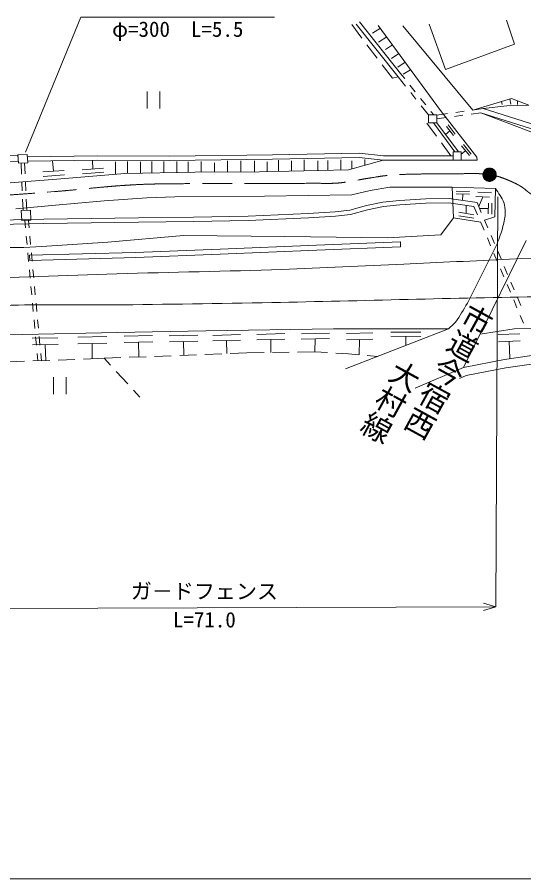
# Model space of a CAD drawing. Units: millimetres, scale not verified. Extents: x 40000 to 680000, y 20000 to 380000.
# Drawn here: x 179116 to 239332, y 205000 to 307360 of the extents above; entities that cross this region are included whole.
import ezdxf
from ezdxf.enums import TextEntityAlignment as Align

# ---------------------------------------------------------------- set-up
doc = ezdxf.new("R2010")
doc.units = ezdxf.units.MM
doc.header["$LTSCALE"] = 1000
doc.linetypes.add('CHAIN', pattern=[18.5, 12, -1.5, 3.5, -1.5])
for name, color, linetype, lineweight in [('M-BGD', 7, 'Continuous', 13), ('M-BMK', 2, 'CHAIN', 13), ('M-BMK-SRVR', 3, 'Continuous', 13), ('M-STR-HTXT', 7, 'Continuous', 13), ('M-TTL-BAND', 7, 'Continuous', 13)]:
    doc.layers.add(name, color=color, linetype=linetype, lineweight=lineweight)
doc.layers.add('M-BGD-HTXT', color=7, linetype='Continuous')
doc.styles.add('@ＭＳ ゴシック', font='')
doc.styles.add('ＭＳ ゴシック', font='')
doc.styles.get('@ＭＳ ゴシック').set_extended_font_data('@MS Gothic')
doc.styles.get('ＭＳ ゴシック').set_extended_font_data('MS Gothic')

# ---------------------------------------------------------------- blocks, each defined once
blk = doc.blocks.new('田')
at = {"color": 7, "linetype": 'Continuous', "lineweight": 13}
for p, q in [((-0.75, 1), (-0.75, -1)), ((0.75, -1), (0.75, 1))]:
    blk.add_line(p, q, dxfattribs=at)

msp = doc.modelspace()

# ---------------------------------------------------------------- linework, layer by layer
at = {"layer": 'M-BGD'}
for p, q in [((220087, 304889), (218881, 306477)), ((224392, 300282), (219414, 306518)), ((224853, 300475), (219789, 306817)), ((229419, 296261), (222039, 306397)), ((233271, 296328), (224964, 306325)), ((228082, 306549), (230046, 301152)), ((238247, 304146), (237293, 307025)), ((221334, 305451), (222293, 306048)), ((221901, 302499), (220692, 304092)), ((222046, 304409), (223034, 305031)), ((222894, 303519), (223715, 304095)), ((230046, 301152), (238247, 304146)), ((223623, 302459), (224474, 303053)), ((224360, 301408), (225226, 302020)), ((223712, 300114), (222506, 301703)), ((225004, 300603), (225877, 301126)), ((224392, 300282), (223712, 300114)), ((225265, 299188), (224392, 300282)), ((225179, 300066), (224853, 300475)), ((226427, 298503), (225803, 299285)), ((226513, 297625), (225889, 298407)), ((227674, 296940), (227050, 297722)), ((228010, 295750), (227137, 296844)), ((237892, 297719), (233271, 296328)), ((236748, 296973), (236667, 297350)), ((237320, 296816), (239939, 296930)), ((237791, 297037), (237689, 297657)), ((239939, 296930), (237892, 297719)), ((238602, 296986), (238604, 297444)), ((228624, 295750), (228298, 296159)), ((230271, 295909), (228990, 295730)), ((233756, 290749), (229419, 296261)), ((232252, 296185), (231261, 296047)), ((234208, 296004), (233085, 295847)), ((234523, 296503), (233242, 296324)), ((244153, 292858), (234208, 296004)), ((243903, 292338), (234208, 296004)), ((234523, 296503), (237320, 296816)), ((245070, 293166), (234523, 296503)), ((228010, 295750), (228010, 294800)), ((228010, 295750), (228990, 295750)), ((228010, 294800), (228990, 294800)), ((231155, 291351), (228591, 294800)), ((228990, 295750), (228990, 294800)), ((230114, 295432), (228990, 295275)), ((231554, 291351), (228990, 294800)), ((232094, 295709), (231104, 295571)), ((228950, 293239), (227819, 294784)), ((230549, 293844), (230024, 293409)), ((230136, 294395), (230962, 293293)), ((230361, 294581), (231188, 293480)), ((230671, 290888), (229541, 292432)), ((231937, 292065), (232871, 290916)), ((232163, 292237), (233097, 291088)), ((170848, 291090), (179268, 290884)), ((179208, 290995), (180307, 291052)), ((179208, 290995), (179259, 290016)), ((180307, 291052), (180358, 290073)), ((180321, 290775), (188670, 290896)), ((188670, 290896), (197224, 290867)), ((197224, 290867), (209461, 291010)), ((209461, 291010), (219771, 291211)), ((219771, 291211), (222656, 290905)), ((222656, 290905), (230925, 290887)), ((230925, 290367), (230925, 291351)), ((230925, 291351), (231875, 291351)), ((232404, 291491), (231875, 291090)), ((231875, 290367), (231875, 291351)), ((233790, 290393), (233756, 290749)), ((170829, 290390), (179250, 290184)), ((179259, 290016), (180358, 290073)), ((179625, 288725), (179568, 290032)), ((180055, 288744), (179997, 290054)), ((180348, 290255), (188673, 290376)), ((183420, 289069), (183315, 290298)), ((188113, 289320), (188063, 290367)), ((188673, 290376), (197226, 290347)), ((190793, 288705), (190793, 290164)), ((192235, 288803), (192235, 290231)), ((193778, 288835), (193778, 290188)), ((195125, 288862), (195125, 290206)), ((196549, 288892), (196549, 290222)), ((197226, 290347), (209469, 290490)), ((198074, 288923), (198074, 290231)), ((199439, 288951), (199439, 290197)), ((200973, 288971), (200973, 290239)), ((202559, 288976), (202559, 290078)), ((204094, 288982), (204094, 290317)), ((205686, 288988), (205686, 290283)), ((207305, 288994), (207305, 290299)), ((208813, 289016), (208813, 290197)), ((209469, 290490), (219748, 290690)), ((210178, 289045), (210178, 290375)), ((211704, 289078), (211704, 290317)), ((213219, 289111), (213219, 290403)), ((214840, 289146), (214840, 290290)), ((216044, 289172), (216044, 290353)), ((217568, 289205), (217568, 290401)), ((218511, 289225), (222628, 290385)), ((218911, 289338), (218911, 290284)), ((219748, 290690), (222628, 290385)), ((220432, 289767), (220432, 290468)), ((222628, 290385), (230925, 290367)), ((230925, 290367), (231875, 290367)), ((231875, 290367), (233790, 290393)), ((184686, 289158), (182154, 288979)), ((183841, 288138), (191908, 288796)), ((189379, 289419), (186847, 289221)), ((189400, 288970), (186868, 288772)), ((191908, 288796), (200261, 288968)), ((200261, 288968), (207927, 288996)), ((207927, 288996), (218511, 289225)), ((177262, 287595), (183841, 288138)), ((179713, 286727), (179669, 287726)), ((180143, 286746), (180099, 287745)), ((184731, 288631), (182198, 288452)), ((218878, 286240), (221071, 286754)), ((221071, 286754), (223397, 287174)), ((223397, 287174), (230834, 287151)), ((235970, 287011), (230834, 287151)), ((230834, 287151), (230986, 283509)), ((231306, 286676), (232881, 286644)), ((235892, 283632), (235970, 287011)), ((179814, 284421), (179757, 285728)), ((180244, 284436), (180187, 285747)), ((189452, 285534), (194506, 285896)), ((194506, 285896), (197862, 286011)), ((197862, 286011), (208522, 286087)), ((208522, 286087), (218878, 286240)), ((224571, 285600), (222587, 285386)), ((227683, 285773), (224571, 285600)), ((230455, 285831), (227683, 285773)), ((233777, 285356), (230455, 285831)), ((231298, 286358), (232873, 286326)), ((232085, 286342), (232067, 285601)), ((233648, 286059), (235277, 286001)), ((233851, 286562), (235479, 286504)), ((234462, 286030), (233990, 284857)), ((178944, 284580), (183655, 285038)), ((183655, 285038), (189452, 285534)), ((220622, 284977), (218641, 284449)), ((222587, 285386), (220622, 284977)), ((222668, 284871), (220742, 284471)), ((224613, 285081), (222668, 284871)), ((227702, 285253), (224613, 285081)), ((230423, 285310), (227702, 285253)), ((233413, 284883), (230423, 285310)), ((232488, 284041), (232480, 285016)), ((233833, 283895), (233413, 284883)), ((234281, 284170), (233777, 285356)), ((235110, 284618), (234091, 284618)), ((235121, 285253), (235100, 283982)), ((235545, 285253), (235524, 283981)), ((179602, 284414), (180701, 284452)), ((179602, 284414), (179644, 283193)), ((180701, 284452), (180744, 283232)), ((200080, 283599), (193541, 283523)), ((206555, 283732), (200080, 283599)), ((213697, 284056), (206555, 283732)), ((216920, 284245), (213697, 284056)), ((216966, 283727), (213724, 283537)), ((218641, 284449), (216920, 284245)), ((218739, 283937), (216966, 283727)), ((220742, 284471), (218739, 283937)), ((233382, 283897), (231594, 284184)), ((233385, 283479), (231597, 283766)), ((234670, 283255), (235892, 283632)), ((182282, 283365), (166204, 283010)), ((182291, 282845), (166382, 282494)), ((179644, 283193), (180744, 283232)), ((180093, 282341), (180012, 283206)), ((180523, 282356), (180443, 283221)), ((193541, 283523), (182282, 283365)), ((193547, 283003), (182291, 282845)), ((200088, 283079), (193547, 283003)), ((206572, 283212), (200088, 283079)), ((213724, 283537), (206572, 283212)), ((230986, 283509), (229488, 281518)), ((230986, 283509), (234212, 283003)), ((234615, 282054), (234224, 282975)), ((235063, 282329), (234672, 283249)), ((229488, 281518), (223137, 281137)), ((180278, 280349), (180186, 281345)), ((180709, 280365), (180616, 281361)), ((189897, 280641), (182031, 280126)), ((198865, 281413), (189897, 280641)), ((210923, 281327), (198865, 281413)), ((223137, 281137), (210923, 281327)), ((214693, 280293), (224669, 280665)), ((224691, 280065), (224669, 280665)), ((235396, 280213), (235005, 281134)), ((235844, 280488), (235453, 281408)), ((239617, 280815), (235574, 272615)), ((179920, 279996), (171911, 279967)), ((182031, 280126), (179920, 279996)), ((193186, 279406), (203221, 279806)), ((203221, 279806), (214693, 280293)), ((203246, 279207), (214717, 279693)), ((214717, 279693), (224691, 280065)), ((232629, 273376), (236174, 280435)), ((236626, 278647), (236235, 279567)), ((180464, 278358), (180371, 279354)), ((180584, 279072), (193186, 279406)), ((180600, 278473), (180584, 279072)), ((180600, 278473), (193206, 278806)), ((180894, 278374), (180801, 279369)), ((193206, 278806), (203246, 279207)), ((236178, 278372), (235787, 279293)), ((236959, 276531), (236568, 277452)), ((237407, 276806), (237017, 277727)), ((180649, 276367), (180556, 277362)), ((181079, 276382), (180987, 277378)), ((180834, 274375), (180742, 275371)), ((181265, 274391), (181172, 275387)), ((237741, 274690), (237350, 275611)), ((238189, 274965), (237798, 275886)), ((181020, 272384), (180927, 273379)), ((181450, 272399), (181357, 273395)), ((238522, 272849), (238131, 273770)), ((238970, 273124), (238580, 274045)), ((235574, 272615), (232179, 265749)), ((181205, 270392), (181112, 271388)), ((181635, 270408), (181543, 271404)), ((239304, 271008), (238913, 271929)), ((216703, 270348), (201542, 270091)), ((230377, 270320), (216703, 270348)), ((218133, 265571), (230377, 270320)), ((238189, 270324), (234140, 269713)), ((249355, 270550), (238189, 270324)), ((179787, 269648), (170561, 269548)), ((190987, 269891), (179787, 269648)), ((180881, 269233), (183946, 269269)), ((181390, 268401), (181298, 269397)), ((181821, 268417), (181728, 269412)), ((186325, 269344), (189773, 269434)), ((201542, 270091), (190987, 269891)), ((191828, 269463), (195205, 269535)), ((197196, 269504), (200573, 269594)), ((202360, 269565), (205647, 269672)), ((207609, 269684), (210914, 269792)), ((212900, 269762), (216240, 269834)), ((218276, 269802), (221401, 269874)), ((223527, 269483), (227107, 269447)), ((223529, 269959), (227109, 269923)), ((225317, 269465), (225311, 268355)), ((236291, 269667), (238865, 269763)), ((180918, 268431), (183983, 268467)), ((182450, 268449), (182536, 266577)), ((186319, 268564), (189767, 268654)), ((188043, 268609), (188029, 266788)), ((191841, 268712), (195217, 268784)), ((193529, 268748), (193558, 266997)), ((197209, 268799), (200585, 268889)), ((198897, 268844), (198926, 267200)), ((202369, 268897), (205656, 269004)), ((204012, 268951), (204034, 267392)), ((207616, 269020), (210920, 269127)), ((209268, 269073), (209282, 267522)), ((212879, 269102), (216219, 269173)), ((214549, 269137), (214501, 267596)), ((218251, 269026), (221376, 269098)), ((219813, 269062), (219755, 267251)), ((236317, 268813), (238891, 268909)), ((237604, 268861), (237664, 266868)), ((181564, 266540), (181483, 267405)), ((181994, 266556), (181914, 267421)), ((198428, 267181), (200427, 267256)), ((201426, 267294), (203424, 267369)), ((204424, 267407), (206405, 267481)), ((206405, 267481), (208453, 267510)), ((209453, 267525), (211453, 267553)), ((212453, 267567), (214501, 267596)), ((214501, 267596), (215989, 267510)), ((216988, 267453), (218477, 267367)), ((218477, 267367), (219715, 267254)), ((220711, 267164), (221949, 267051)), ((237026, 266703), (242003, 267418)), ((177986, 266402), (179985, 266479)), ((180984, 266518), (182982, 266594)), ((183982, 266633), (185980, 266709)), ((186980, 266748), (189452, 266843)), ((189452, 266843), (191433, 266917)), ((189452, 266843), (190216, 266010)), ((192432, 266955), (194431, 267030)), ((195430, 267068), (197429, 267143)), ((232179, 265749), (237026, 266703)), ((237193, 265717), (242135, 266426)), ((190892, 265274), (192245, 263800)), ((232179, 265749), (226430, 263280)), ((232477, 264788), (237193, 265717)), ((232477, 264788), (231675, 264444)), ((192921, 263064), (193685, 262232))]:
    msp.add_line(p, q, dxfattribs=at)
for points, knots in [([(236174, 280435), (236402, 281132), (236687, 281814), (236860, 282527), (236993, 283072), (237120, 283628), (237127, 284189), (237132, 284574), (237101, 284970), (236975, 285333), (236760, 285949), (236305, 286452), (235970, 287011)], [0, 0, 0, 0, 1, 1, 1, 2, 2, 2, 3, 3, 3, 4, 4, 4, 4]), ([(67533, 274794), (71303, 274876), (75073, 274978), (78844, 275040), (85871, 275154), (92899, 275184), (99926, 275268), (106410, 275347), (112894, 275435), (119378, 275526), (125786, 275616), (132193, 275726), (138601, 275812), (144942, 275897), (151283, 275950), (157624, 276041), (162538, 276111), (167452, 276165), (172365, 276284), (178561, 276434), (184754, 276699), (190949, 276880), (197485, 277070), (204024, 277164), (210558, 277395), (215394, 277566), (220227, 277821), (225061, 278038), (229250, 278227), (233439, 278415), (237627, 278612), (245460, 278981), (253292, 279365), (261124, 279753), (270078, 280197), (279030, 280672), (287984, 281112), (292790, 281348), (297595, 281581), (302402, 281798), (308580, 282078), (314759, 282338), (320938, 282592), (326923, 282838), (332908, 283123), (338895, 283300), (343249, 283429), (347606, 283476), (351961, 283558), (359148, 283693), (366335, 283807), (373522, 283944), (378865, 284045), (384206, 284177), (389549, 284266), (396113, 284375), (402679, 284434), (409244, 284523), (416395, 284620), (423547, 284709), (430698, 284824), (436276, 284913), (441854, 285047), (447432, 285124), (451966, 285186), (456501, 285171), (461034, 285253), (463900, 285304), (466764, 285405), (469629, 285481)], [0, 0, 0, 0, 1, 1, 1, 2, 2, 2, 3, 3, 3, 4, 4, 4, 5, 5, 5, 6, 6, 6, 7, 7, 7, 8, 8, 8, 9, 9, 9, 10, 10, 10, 11, 11, 11, 12, 12, 12, 13, 13, 13, 14, 14, 14, 15, 15, 15, 16, 16, 16, 17, 17, 17, 18, 18, 18, 19, 19, 19, 20, 20, 20, 21, 21, 21, 22, 22, 22, 23, 23, 23, 23]), ([(67238, 270976), (72974, 271091), (78711, 271203), (84447, 271321), (91212, 271460), (97976, 271639), (104742, 271750), (112136, 271871), (119532, 271892), (126926, 272008), (134908, 272133), (142888, 272343), (150869, 272480), (155743, 272563), (160619, 272574), (165493, 272693), (170088, 272806), (174679, 273083), (179274, 273166), (183011, 273234), (186750, 273155), (190488, 273186), (196791, 273238), (203094, 273353), (209396, 273466), (220181, 273661), (230963, 274014), (241749, 274153), (254106, 274313), (266464, 274352), (278822, 274325), (295024, 274289), (311226, 274074), (327427, 273885), (339463, 273745), (351498, 273506), (363534, 273370), (376363, 273225), (389193, 273149), (402023, 273048), (417379, 272928), (432735, 272823), (448091, 272710), (455338, 272657), (462586, 272604), (469833, 272551)], [0, 0, 0, 0, 1, 1, 1, 2, 2, 2, 3, 3, 3, 4, 4, 4, 5, 5, 5, 6, 6, 6, 7, 7, 7, 8, 8, 8, 9, 9, 9, 10, 10, 10, 11, 11, 11, 12, 12, 12, 13, 13, 13, 14, 14, 14, 15, 15, 15, 15]), ([(230377, 270320), (230653, 270593), (230961, 270836), (231205, 271138), (231761, 271826), (232155, 272630), (232629, 273376)], [0, 0, 0, 0, 1, 1, 1, 2, 2, 2, 2])]:
    msp.add_open_spline(points, degree=3, knots=knots, dxfattribs=at)
at = {"layer": 'M-BMK'}
for points, knots in [([(169204, 286005), (169421, 286008), (169638, 286011), (169855, 286015), (172110, 286056), (174366, 286062), (176620, 286165), (178938, 286270), (181251, 286459), (183564, 286643), (186091, 286845), (188610, 287144), (191137, 287332), (192174, 287409), (193212, 287471), (194251, 287512), (195268, 287551), (196286, 287560), (197304, 287571), (200706, 287610), (204109, 287589), (207511, 287601), (209786, 287610), (212061, 287615), (214336, 287631), (215304, 287638), (216275, 287581), (217240, 287661), (218457, 287763), (219653, 288049), (220861, 288230), (221699, 288355), (222533, 288513), (223376, 288589), (224699, 288708), (226029, 288709), (227357, 288739), (228804, 288771), (230251, 288764), (231697, 288769), (232516, 288772), (233335, 288805), (234152, 288769), (234259, 288764), (234366, 288750), (234473, 288740)], [0, 0, 0, 0, 1, 1, 1, 2, 2, 2, 3, 3, 3, 4, 4, 4, 5, 5, 5, 6, 6, 6, 7, 7, 7, 8, 8, 8, 9, 9, 9, 10, 10, 10, 11, 11, 11, 12, 12, 12, 13, 13, 13, 14, 14, 14, 15, 15, 15, 15]), ([(236049, 288496), (236196, 288462), (236344, 288430), (236487, 288380), (237342, 288077), (238191, 287733), (238971, 287272), (239370, 287037), (239692, 286688), (240079, 286434), (240411, 286216), (240761, 286022), (241118, 285847)], [0, 0, 0, 0, 1, 1, 1, 2, 2, 2, 3, 3, 3, 4, 4, 4, 4])]:
    msp.add_open_spline(points, degree=3, knots=knots, dxfattribs=at)
at = {"layer": 'M-BMK-SRVR'}
for p, q in [((234465, 288695), (235214, 289443)), ((234469, 288557), (235352, 289440)), ((235352, 287849), (234469, 288733)), ((234491, 288438), (235471, 289417)), ((235471, 287872), (234491, 288852)), ((234495, 288866), (235043, 289413)), ((234527, 288332), (235576, 289381)), ((235576, 287908), (234527, 288957)), ((234575, 288238), (235670, 289334)), ((235670, 287955), (234575, 289051)), ((234632, 288154), (235754, 289277)), ((235754, 288013), (234632, 289135)), ((235829, 288079), (234698, 289210)), ((234698, 288079), (235829, 289210)), ((235896, 288154), (234773, 289277)), ((234773, 288013), (235896, 289135)), ((235953, 288238), (234858, 289334)), ((234858, 287955), (235953, 289051)), ((236000, 288332), (234952, 289381)), ((234952, 287908), (236000, 288957)), ((236037, 288438), (235057, 289417)), ((235057, 287872), (236037, 288852)), ((236059, 288557), (235176, 289440)), ((235176, 287849), (236059, 288733)), ((236062, 288695), (235314, 289443)), ((236033, 288866), (235485, 289413)), ((235214, 287846), (234465, 288594)), ((235043, 287876), (234495, 288423)), ((235314, 287846), (236062, 288594)), ((235485, 287876), (236033, 288423))]:
    msp.add_line(p, q, dxfattribs=at)
msp.add_circle((235264, 288645), 800, dxfattribs=at)
at = {"layer": 'M-STR-HTXT'}
for p, q in [((186696, 307360), (180094, 291339)), ((186696, 307360), (209696, 307360)), ((236030, 237312), (236260, 286019)), ((236030, 237312), (234529, 237757)), ((166689, 237083), (236030, 237312)), ((236030, 237312), (234532, 236857))]:
    msp.add_line(p, q, dxfattribs=at)
at = {"layer": 'M-TTL-BAND'}
msp.add_line((40000, 205000), (579000, 205000), dxfattribs=at)

# ---------------------------------------------------------------- block references
at = {"layer": 'M-BGD', "xscale": 1000, "yscale": 1000}
for p in [(195321, 297517), (184191, 263581)]:
    msp.add_blockref('田', p, dxfattribs=at)

# ---------------------------------------------------------------- texts
at = {"layer": 'M-BGD-HTXT', "style": '@ＭＳ ゴシック'}
for s, p in [('市道今宿西', (228570, 266252)), ('大村線', (221711, 262687))]:
    msp.add_text(s, height=2566, rotation=241.299, dxfattribs=at).set_placement(p, align=Align.BOTTOM_CENTER)
at = {"layer": 'M-STR-HTXT', "style": 'ＭＳ ゴシック'}
msp.add_text('φ=300  L=5.5', height=1833, dxfattribs=at).set_placement((198196, 306860), align=Align.TOP_CENTER)
msp.add_text('ガ－ドフェンス', height=1833, rotation=359.886, dxfattribs=at).set_placement((201358, 237698), align=Align.BOTTOM_CENTER)
msp.add_text('L=71.0', height=1833, rotation=359.886, dxfattribs=at).set_placement((201361, 236698), align=Align.TOP_CENTER)

doc.saveas('drawing.dxf')
